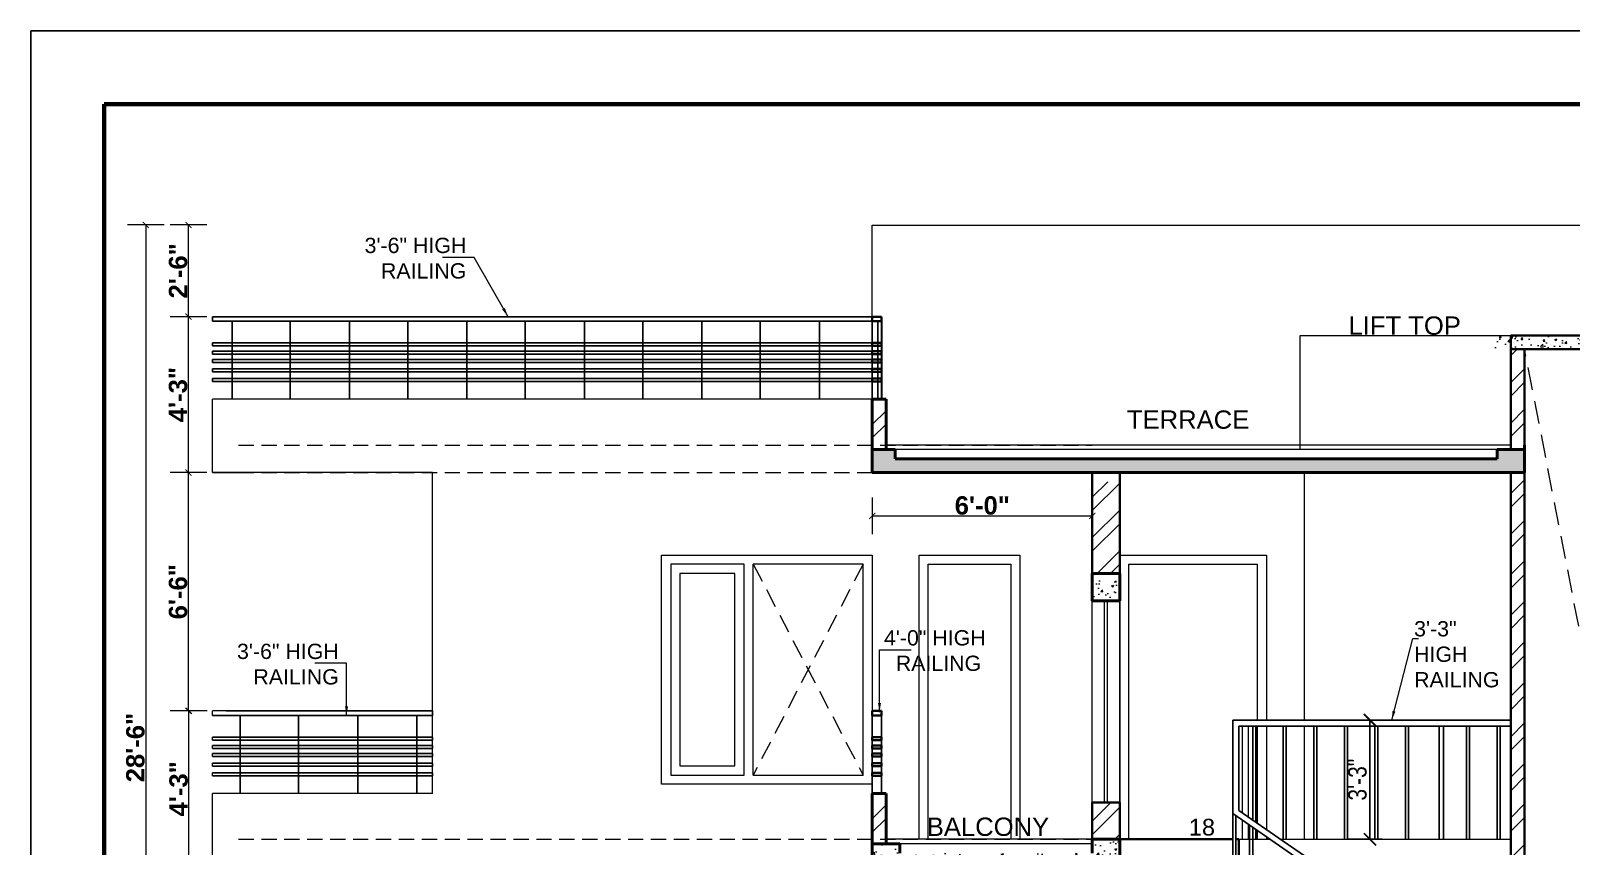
# Model space of a CAD drawing. Header units: feet. Extents: x 18471 to 30550, y -13540 to -11719.
# Drawn here: x 20521 to 21025, y -12116 to -11850 of the extents above; entities that cross this region are included whole.
import ezdxf

# ---------------------------------------------------------------- set-up
doc = ezdxf.new("R2010")
doc.units = ezdxf.units.FT
doc.header["$MEASUREMENT"] = 0
doc.header["$PDMODE"] = 2
doc.linetypes.add('DASHED', pattern=[0.75, 0.5, -0.25])
doc.linetypes.add('HIDDEN', pattern=[0.375, 0.25, -0.125])
doc.layers.get('0').update_dxf_attribs({"lineweight": 30})
doc.layers.add('BLK_1_PARAPET_HT', color=2, linetype='Continuous', plot=False)
for name, color, linetype, lineweight in [('DIM 01', 7, 'Continuous', 9), ('DOOR', 32, 'Continuous', 13), ('Flooring', 160, 'Continuous', 15), ('HATCH', 9, 'Continuous', 20), ('PARAPET', 33, 'Continuous', 13), ('RAILING', 210, 'Continuous', 25), ('SANIT_FIXTURES', 13, 'Continuous', 15), ('SLAB RCC', 1, 'Continuous', 40), ('SPECS', 7, 'Continuous', 13), ('STAIR', 82, 'Continuous', 30), ('TEXT', 7, 'Continuous', 30), ('WALL', 10, 'Continuous', 30), ('WINDOW', 150, 'Continuous', 20)]:
    doc.layers.add(name, color=color, linetype=linetype, lineweight=lineweight)
doc.styles.add('AR. TEXT 01', font='arialbd.ttf')
doc.styles.add('DIM TEXT', font='GOTHIC.TTF', dxfattribs={"height": 5})
doc.styles.get("Standard").update_dxf_attribs({"font": 'ARIALN.TTF'})
doc.styles.add('TEX02', font='GARA.TTF')
doc.styles.add('TEXT', font='arial.ttf', dxfattribs={"height": 5})
doc.dimstyles.new('DIM 50', dxfattribs={"dimtxt": 6, "dimasz": 3, "dimexe": 6, "dimexo": 4, "dimgap": 0.3125, "dimtad": 1, "dimzin": 3, "dimdsep": 46, "dimlunit": 4, "dimtxsty": 'AR. TEXT 01', "dimblk": 'DOT', "dimcen": 0.09, "dimclrd": 5, "dimclre": 5, "dimclrt": 5, "dimazin": 0, "dimtfac": 0.8, "dimtofl": 0, "dimtmove": 1, "dimatfit": 3, "dimfxl": 6, "dimfxlon": 1, "dimfrac": 1, "dimtolj": 1, "dimtzin": 0, "dimlwd": -1, "dimlwe": -1, "dimarcsym": 1})
doc.dimstyles.new('DIM STYLE', dxfattribs={"dimtxt": 5, "dimasz": 3, "dimexe": 0, "dimexo": 0, "dimgap": 1.5, "dimtad": 1, "dimdec": 4, "dimzin": 3, "dimdsep": 46, "dimlunit": 4, "dimtxsty": 'DIM TEXT', "dimblk": 'ARCHTICK', "dimcen": 0, "dimdle": 1, "dimclrd": 256, "dimclre": 253, "dimclrt": 256, "dimadec": 0, "dimazin": 0, "dimtfac": 0.75, "dimtdec": 4, "dimtofl": 0, "dimtmove": 1, "dimatfit": 3, "dimfxl": 1, "dimfrac": 1, "dimtolj": 1, "dimtzin": 0, "dimlwd": -1, "dimlwe": -1, "dimarcsym": 0})
doc.dimstyles.get("Standard").update_dxf_attribs({"dimtxt": 6, "dimasz": 4, "dimexe": 4, "dimexo": 4, "dimgap": 1, "dimtad": 1, "dimdec": 1, "dimzin": 3, "dimdsep": 46, "dimlunit": 4, "dimtxsty": 'Standard', "dimblk": 'ARCHTICK', "dimcen": 0.09, "dimadec": 0, "dimazin": 0, "dimtfac": 1.005, "dimtdec": 1, "dimtofl": 0, "dimtmove": 2, "dimatfit": 3, "dimfxl": 4, "dimfxlon": 1, "dimtolj": 1, "dimtzin": 0, "dimarcsym": 0})
pattern_1 = [(45, (-49375.721, 64290.943), (-6.6291261, 6.6291261), []), (45, (-49371.3015, 64290.943), (-6.6291261, 6.6291261), [])]

# ---------------------------------------------------------------- blocks, each defined once
blk = doc.blocks.new('_ArchTick')
at = {"color": 0, "linetype": 'ByBlock', "const_width": 0.15}
blk.add_lwpolyline([(-0.5, -0.5), (0.5, 0.5)], dxfattribs=at)
blk = doc.blocks.new('*D119')
at = {"layer": 'Defpoints', "color": 0, "ltscale": 5, "transparency": 16777216}
for p in [(20572.31, -12072.07), (20651.98, -12072.07), (20615.98, -12123.07)]:
    blk.add_point(p, dxfattribs=at)
at = {"layer": 'DIM 01', "ltscale": 5, "transparency": 16777216}
for p, q in [((20578.31, -12072.07), (20566.31, -12072.07)), ((20572.31, -12123.07), (20572.31, -12072.07)), ((20578.31, -12123.07), (20566.31, -12123.07))]:
    blk.add_line(p, q, dxfattribs=at)
at = {"layer": 'DIM 01', "ltscale": 5, "transparency": 16777216, "xscale": 2, "yscale": 2, "zscale": 2}
for p, rotation in [((20572.31, -12072.07), 90), ((20572.31, -12123.07), 270)]:
    blk.add_blockref('_ArchTick', p, dxfattribs=dict(at, rotation=rotation))
at = {"layer": 'DIM 01', "ltscale": 5, "transparency": 16777216, "insert": (20568.94, -12097.57), "char_height": 6, "attachment_point": 5, "rotation": 90, "style": 'AR. TEXT 01'}
blk.add_mtext('\\A1;4\'-3"', dxfattribs=at)
blk = doc.blocks.new('*D121')
at = {"layer": 'Defpoints', "color": 0, "ltscale": 5, "transparency": 16777216}
for p in [(20572.13, -11994.07), (20584.48, -11994.07), (20584.48, -12072.07)]:
    blk.add_point(p, dxfattribs=at)
at = {"layer": 'DIM 01', "ltscale": 5, "transparency": 16777216}
for p, q in [((20578.13, -11994.07), (20566.13, -11994.07)), ((20572.13, -12072.07), (20572.13, -11994.07)), ((20578.13, -12072.07), (20566.13, -12072.07))]:
    blk.add_line(p, q, dxfattribs=at)
at = {"layer": 'DIM 01', "ltscale": 5, "transparency": 16777216, "xscale": 2, "yscale": 2, "zscale": 2}
for p, rotation in [((20572.13, -11994.07), 90), ((20572.13, -12072.07), 270)]:
    blk.add_blockref('_ArchTick', p, dxfattribs=dict(at, rotation=rotation))
at = {"layer": 'DIM 01', "ltscale": 5, "transparency": 16777216, "insert": (20568.76, -12033.07), "char_height": 6, "attachment_point": 5, "rotation": 90, "style": 'AR. TEXT 01'}
blk.add_mtext('\\A1;6\'-6"', dxfattribs=at)
blk = doc.blocks.new('*D122')
at = {"layer": 'Defpoints', "color": 0, "ltscale": 5, "transparency": 16777216}
for p in [(20572.13, -11943.07), (20579.98, -11943.07), (20584.48, -11994.07)]:
    blk.add_point(p, dxfattribs=at)
at = {"layer": 'DIM 01', "ltscale": 5, "transparency": 16777216}
for p, q in [((20575.98, -11943.07), (20566.13, -11943.07)), ((20572.13, -11994.07), (20572.13, -11943.07)), ((20578.13, -11994.07), (20566.13, -11994.07))]:
    blk.add_line(p, q, dxfattribs=at)
at = {"layer": 'DIM 01', "ltscale": 5, "transparency": 16777216, "xscale": 2, "yscale": 2, "zscale": 2}
for p, rotation in [((20572.13, -11943.07), 90), ((20572.13, -11994.07), 270)]:
    blk.add_blockref('_ArchTick', p, dxfattribs=dict(at, rotation=rotation))
at = {"layer": 'DIM 01', "ltscale": 5, "transparency": 16777216, "insert": (20568.76, -11968.57), "char_height": 6, "attachment_point": 5, "rotation": 90, "style": 'AR. TEXT 01'}
blk.add_mtext('\\A1;4\'-3"', dxfattribs=at)
blk = doc.blocks.new('*D123')
at = {"layer": 'Defpoints', "color": 0, "transparency": 16777216}
for p in [(20795.98, -11913.07), (20558.16, -12255.07), (20699.44, -12255.07)]:
    blk.add_point(p, dxfattribs=at)
at = {"layer": 'DIM 01', "ltscale": 5, "transparency": 16777216}
for p, q in [((20564.16, -11913.07), (20552.16, -11913.07)), ((20558.16, -11913.07), (20558.16, -12255.07)), ((20564.16, -12255.07), (20552.16, -12255.07))]:
    blk.add_line(p, q, dxfattribs=at)
at = {"layer": 'DIM 01', "transparency": 16777216, "xscale": 2, "yscale": 2, "zscale": 2}
for p, rotation in [((20558.16, -11913.07), 90), ((20558.16, -12255.07), 270)]:
    blk.add_blockref('_ArchTick', p, dxfattribs=dict(at, rotation=rotation))
at = {"layer": 'DIM 01', "transparency": 16777216, "insert": (20554.79, -12084.07), "char_height": 6, "attachment_point": 5, "rotation": 90, "style": 'AR. TEXT 01'}
blk.add_mtext('\\A1;28\'-6"', dxfattribs=at)
blk = doc.blocks.new('*D130')
at = {"layer": 'Defpoints', "color": 0, "ltscale": 5, "transparency": 16777216}
for p in [(20795.98, -11994.07), (20867.98, -11994.07), (20867.98, -12008.25)]:
    blk.add_point(p, dxfattribs=at)
at = {"layer": 'DIM 01', "ltscale": 5, "transparency": 16777216}
for p, q in [((20795.98, -12002.25), (20795.98, -12014.25)), ((20867.98, -12002.25), (20867.98, -12014.25)), ((20795.98, -12008.25), (20867.98, -12008.25))]:
    blk.add_line(p, q, dxfattribs=at)
at = {"layer": 'DIM 01', "ltscale": 5, "transparency": 16777216, "xscale": 2, "yscale": 2, "zscale": 2, "rotation": 180}
blk.add_blockref('_ArchTick', (20795.98, -12008.25), dxfattribs=at)
at = {"layer": 'DIM 01', "ltscale": 5, "transparency": 16777216, "xscale": 2, "yscale": 2, "zscale": 2}
blk.add_blockref('_ArchTick', (20867.98, -12008.25), dxfattribs=at)
at = {"layer": 'DIM 01', "ltscale": 5, "transparency": 16777216, "insert": (20831.98, -12004.87), "char_height": 6, "attachment_point": 5, "style": 'AR. TEXT 01'}
blk.add_mtext('\\A1;6\'-0"', dxfattribs=at)
blk = doc.blocks.new('*D136')
at = {"layer": 'Defpoints', "color": 0, "ltscale": 5, "transparency": 16777216}
for p in [(20572.15, -11913.07), (20795.98, -11913.07), (20644.65, -11943.07)]:
    blk.add_point(p, dxfattribs=at)
at = {"layer": 'DIM 01', "ltscale": 5, "transparency": 16777216}
for p, q in [((20578.15, -11913.07), (20566.15, -11913.07)), ((20572.15, -11943.07), (20572.15, -11913.07)), ((20578.15, -11943.07), (20566.15, -11943.07))]:
    blk.add_line(p, q, dxfattribs=at)
at = {"layer": 'DIM 01', "ltscale": 5, "transparency": 16777216, "xscale": 2, "yscale": 2, "zscale": 2}
for p, rotation in [((20572.15, -11913.07), 90), ((20572.15, -11943.07), 270)]:
    blk.add_blockref('_ArchTick', p, dxfattribs=dict(at, rotation=rotation))
at = {"layer": 'DIM 01', "ltscale": 5, "transparency": 16777216, "insert": (20568.77, -11928.07), "char_height": 6, "attachment_point": 5, "rotation": 90, "style": 'AR. TEXT 01'}
blk.add_mtext('\\A1;2\'-6"', dxfattribs=at)
blk = doc.blocks.new('*D137')
at = {"layer": 'BLK_1_PARAPET_HT', "color": 0, "lineweight": -2, "transparency": 16777216}
for p, q in [((20951.87, -12075.07), (20962.87, -12075.07)), ((20958.87, -12114.07), (20958.87, -12075.07)), ((20951.87, -12114.07), (20962.87, -12114.07))]:
    blk.add_line(p, q, dxfattribs=at)
at = {"layer": 'Defpoints', "color": 0, "transparency": 16777216}
for p in [(20945.54, -12075.07), (20958.87, -12075.07), (20945.54, -12114.07)]:
    blk.add_point(p, dxfattribs=at)
at = {"layer": 'BLK_1_PARAPET_HT', "color": 0, "lineweight": -2, "transparency": 16777216, "xscale": 4, "yscale": 4, "zscale": 4}
for p, rotation in [((20958.87, -12075.07), 90), ((20958.87, -12114.07), 270)]:
    blk.add_blockref('_ArchTick', p, dxfattribs=dict(at, rotation=rotation))
at = {"layer": 'BLK_1_PARAPET_HT', "color": 0, "transparency": 16777216, "insert": (20954.81, -12094.57), "char_height": 6, "attachment_point": 5, "rotation": 90}
blk.add_mtext('\\A1;3\'-3"', dxfattribs=at)

msp = doc.modelspace()

# ---------------------------------------------------------------- hatches: boundary and pattern name
at = {"layer": 'HATCH', "ltscale": 20}
h = msp.add_hatch(dxfattribs=at)
h.set_pattern_fill('AR-CONC', color=256, style=0)
h.set_pattern_definition([(50, (-49381.721, 64283.4427), (7.17260183, -0.62752135), [0.75, -8.25]), (-5, (-49381.721, 64283.443), (-1.38751334, 7.52192134), [0.6, -6.6]), (100.4514445, (-49381.123, 64283.3904), (5.78508847, 6.8943999), [0.6374019, -7.0114211]), (46.1842, (-49381.721, 64285.443), (10.6724133, -1.6551928), [1.125, -12.375]), (96.635635, (-49380.832, 64285.305), (9.3466195, 9.741186), [0.9561034, -10.5171376]), (-8.815836, (-49381.721, 64285.443), (9.3466195, 9.741186), [0.9, -9.9]), (21, (-49380.721, 64284.9427), (5.96907052, -4.0261889), [0.75, -8.25]), (-34, (-49380.721, 64284.943), (2.4331533, 7.25150045), [0.6, -6.6]), (71.451445, (-49380.2235, 64284.607), (8.40222377, 3.22531153), [0.6374019, -7.0114211]), (37.5, (-49381.721, 64283.4427), (0.12159855, 3.32893854), [0, -6.52, 0, -6.7, 0, -6.625]), (7.5, (-49381.721, 64283.4427), (2.63069537, 3.94411712), [0, -3.82, 0, -6.37, 0, -2.525]), (-32.5, (-49383.951, 64283.4427), (5.33822436, -0.22554872), [0, -2.5, 0, -7.8, 0, -10.35]), (-42.5, (-49384.951, 64283.4427), (5.8318617, 1.00104982), [0, -3.25, 0, -5.18, 0, -7.35])])
h.paths.add_polyline_path([(20998.984, -11953.676), (21064.484, -11953.676), (21064.484, -11949.176), (20998.984, -11949.176)])
at = {"layer": 'HATCH', "ltscale": 25}
h = msp.add_hatch(dxfattribs=at)
h.set_pattern_fill('ANSI32', color=256, scale=25, style=0)
h.set_pattern_definition(pattern_1)
h.paths.add_polyline_path([(21004.984, -11986.574), (21009.484, -11986.574), (21009.484, -11953.676), (21004.984, -11953.676)])
h = msp.add_hatch(dxfattribs=at)
h.set_pattern_fill('ANSI32', color=256, scale=25, style=0)
h.set_pattern_definition([(45, (-49375.721, 64419.943), (-6.6291261, 6.6291261), []), (45, (-49371.3015, 64419.943), (-6.6291261, 6.6291261), [])])
h.paths.add_polyline_path([(20800.484, -11970.074), (20795.984, -11970.074), (20795.984, -11986.574), (20800.484, -11986.574)])
at = {"layer": 'HATCH', "ltscale": 20}
h = msp.add_hatch(dxfattribs=at)
h.set_pattern_fill('AR-CONC', color=256, style=0)
h.set_pattern_definition([(50, (4122.5806, 22473.2965), (7.1726018, -0.62752135), [0.75, -8.25]), (-5, (4122.5806, 22473.2965), (-1.3875133, 7.5219213), [0.6, -6.6]), (100.4514, (4123.178, 22473.244), (5.7850938, 6.8943954), [0.6374019, -7.0114211]), (46.1842, (4122.581, 22475.2965), (10.6724105, -1.6551901), [1.125, -12.375]), (96.6356, (4123.47, 22475.159), (9.346627, 9.7411787), [0.956103, -10.51713]), (-8.8158, (4122.581, 22475.296), (9.3466195, 9.741186), [0.9, -9.9]), (21, (4123.5806, 22474.7965), (5.9690705, -4.0261889), [0.75, -8.25]), (-34, (4123.5806, 22474.7965), (2.4331533, 7.2515005), [0.6, -6.6]), (71.4514, (4124.078, 22474.461), (8.4022263, 3.225305), [0.6374019, -7.0114211]), (37.5, (4122.5806, 22473.2965), (0.12159855, 3.32893854), [0, -6.52, 0, -6.7, 0, -6.625]), (7.5, (4122.5806, 22473.2965), (2.63069537, 3.94411712), [0, -3.82, 0, -6.37, 0, -2.525]), (-32.5, (4120.3506, 22473.2965), (5.33822436, -0.22554872), [0, -2.5, 0, -7.8, 0, -10.35]), (-42.5, (4119.3506, 22473.2965), (5.8318617, 1.0010498), [0, -3.25, 0, -5.18, 0, -7.35])])
h.paths.add_polyline_path([(21009.484, -11986.574), (21000.484, -11986.574), (21000.484, -11994.074), (21009.484, -11994.074)])
h.paths.add_polyline_path([(21000.484, -11989.574), (20803.484, -11989.574), (20803.484, -11986.574), (20795.984, -11986.574), (20795.984, -11994.074), (21000.484, -11994.074)])
at = {"layer": 'HATCH', "ltscale": 25}
h = msp.add_hatch(dxfattribs=at)
h.set_pattern_fill('ANSI32', color=256, scale=25, style=0)
h.set_pattern_definition([(45, (4872.495, 22473.2965), (-6.629126, 6.629126), []), (45, (4876.915, 22473.2965), (-6.629126, 6.629126), [])])
h.paths.add_polyline_path([(21009.484, -11994.074), (21004.984, -11994.074), (21004.984, -12184.074), (21009.484, -12184.074)])
h.paths.add_polyline_path([(21009.484, -12188.574), (21004.984, -12188.574), (21004.984, -12252.074), (21004.984, -12255.074), (21002.734, -12255.074), (21002.734, -12261.074), (21000.484, -12261.074), (21000.484, -12267.074), (21013.984, -12267.074), (21013.984, -12261.074), (21011.734, -12261.074), (21011.734, -12255.074), (21009.484, -12255.074), (21009.484, -12252.074)])
h = msp.add_hatch(dxfattribs=at)
h.set_pattern_fill('ANSI32', color=256, scale=25, style=0)
h.set_pattern_definition([(45, (4882.495, 22473.2965), (-6.629126, 6.629126), []), (45, (4886.915, 22473.2965), (-6.629126, 6.629126), [])])
h.paths.add_polyline_path([(20876.984, -11997.074), (20867.984, -11997.074), (20867.984, -12027.074), (20876.984, -12027.074)])
h.paths.add_polyline_path([(20876.984, -12102.074), (20867.984, -12102.074), (20867.984, -12114.074), (20876.984, -12114.074)])
at = {"layer": 'HATCH', "ltscale": 20}
h = msp.add_hatch(dxfattribs=at)
h.set_pattern_fill('AR-CONC', color=256, style=0)
h.set_pattern_definition([(50, (-55083.924, 63762.716), (7.17260183, -0.62752135), [0.75, -8.25]), (-5, (-55083.924, 63762.716), (-1.38751334, 7.52192134), [0.6, -6.6]), (100.4514445, (-55083.326, 63762.6634), (5.78508847, 6.8943999), [0.6374019, -7.0114211]), (46.1842, (-55083.924, 63764.716), (10.6724133, -1.6551928), [1.125, -12.375]), (96.635635, (-55083.035, 63764.578), (9.3466195, 9.741186), [0.9561034, -10.5171376]), (-8.815836, (-55083.924, 63764.716), (9.3466195, 9.741186), [0.9, -9.9]), (21, (-55082.924, 63764.216), (5.96907052, -4.0261889), [0.75, -8.25]), (-34, (-55082.924, 63764.216), (2.4331533, 7.25150045), [0.6, -6.6]), (71.451445, (-55082.4265, 63763.88), (8.40222377, 3.22531153), [0.6374019, -7.0114211]), (37.5, (-55083.924, 63762.7157), (0.121598553, 3.32893854), [0, -6.52, 0, -6.7, 0, -6.625]), (7.5, (-55083.924, 63762.7157), (2.63069537, 3.94411712), [0, -3.82, 0, -6.37, 0, -2.525]), (-32.5, (-55086.154, 63762.7157), (5.33822436, -0.22554872), [0, -2.5, 0, -7.8, 0, -10.35]), (-42.5, (-55087.154, 63762.7157), (5.8318617, 1.00104982), [0, -3.25, 0, -5.18, 0, -7.35])])
h.paths.add_polyline_path([(20876.984, -12027.074), (20867.984, -12027.074), (20867.984, -12036.074), (20876.984, -12036.074), (20876.984, -12034.574)])
at = {"layer": 'HATCH', "ltscale": 25}
h = msp.add_hatch(dxfattribs=at)
h.set_pattern_fill('ANSI32', color=256, scale=25, style=0)
h.set_pattern_definition(pattern_1)
h.paths.add_polyline_path([(20800.484, -12099.074), (20795.984, -12099.074), (20795.984, -12115.574), (20800.484, -12115.574)])
at = {"layer": 'HATCH', "ltscale": 20}
h = msp.add_hatch(dxfattribs=at)
h.set_pattern_fill('AR-CONC', color=256, style=0)
h.set_pattern_definition([(50, (4122.5806, 22470.2965), (7.1726018, -0.62752135), [0.75, -8.25]), (-5, (4122.5806, 22470.2965), (-1.3875133, 7.5219213), [0.6, -6.6]), (100.4514, (4123.178, 22470.244), (5.7850938, 6.8943954), [0.6374019, -7.0114211]), (46.1842, (4122.581, 22472.2965), (10.6724105, -1.6551901), [1.125, -12.375]), (96.6356, (4123.47, 22472.159), (9.346627, 9.7411787), [0.956103, -10.51713]), (-8.8158, (4122.581, 22472.296), (9.3466195, 9.741186), [0.9, -9.9]), (21, (4123.5806, 22471.7965), (5.9690705, -4.0261889), [0.75, -8.25]), (-34, (4123.5806, 22471.7965), (2.4331533, 7.2515005), [0.6, -6.6]), (71.4514, (4124.078, 22471.461), (8.4022263, 3.225305), [0.6374019, -7.0114211]), (37.5, (4122.5806, 22470.2965), (0.12159855, 3.32893854), [0, -6.52, 0, -6.7, 0, -6.625]), (7.5, (4122.5806, 22470.2965), (2.63069537, 3.94411712), [0, -3.82, 0, -6.37, 0, -2.525]), (-32.5, (4120.3506, 22470.2965), (5.33822436, -0.22554872), [0, -2.5, 0, -7.8, 0, -10.35]), (-42.5, (4119.3506, 22470.2965), (5.8318617, 1.0010498), [0, -3.25, 0, -5.18, 0, -7.35])])
h.paths.add_polyline_path([(20876.984, -12114.074), (20867.984, -12114.074), (20867.984, -12118.574), (20804.984, -12118.574), (20804.984, -12115.574), (20795.984, -12115.574), (20795.984, -12123.074), (20876.984, -12123.074)])

# ---------------------------------------------------------------- linework, layer by layer
at = {"color": 3, "lineweight": 25}
for p, q in [((20520.543, -11849.532), (22380.543, -11849.532)), ((20520.543, -13379.53), (20520.543, -11849.532))]:
    msp.add_line(p, q, dxfattribs=at)
at = {"layer": 'DOOR', "linetype": 'HIDDEN', "ltscale": 25}
for p, q in [((20756.984, -12024.074), (20792.984, -12093.074)), ((20792.984, -12024.074), (20756.984, -12093.074))]:
    msp.add_line(p, q, dxfattribs=at)
at = {"layer": 'DOOR'}
for points in [[(20798.984, -11952.624), (20798.984, -11951.624)], [(20798.984, -11955.372), (20798.984, -11954.372)], [(20798.984, -11958.03), (20798.984, -11957.03)], [(20798.984, -11961.123), (20798.984, -11960.123)], [(20798.984, -11964.333), (20798.984, -11963.333)], [(20811.279, -12114.074), (20811.279, -12021.074), (20844.279, -12021.074), (20844.279, -12114.074)], [(20814.279, -12114.074), (20814.279, -12024.074), (20841.279, -12024.074), (20841.279, -12114.074)], [(20876.984, -12114.074), (20876.984, -12021.074), (20924.984, -12021.074), (20924.984, -12075.074)], [(20879.984, -12114.074), (20879.984, -12024.074), (20921.984, -12024.074), (20921.984, -12075.074)], [(20876.984, -12114.074), (20876.984, -12114.074), (20876.984, -12034.574)], [(20924.984, -12031.717), (20924.984, -12075.074)], [(20916.984, -12077.074), (20916.984, -12105.341)], [(20918.984, -12077.074), (20918.984, -12106.718)], [(20921.984, -12077.074), (20921.984, -12108.784)], [(20924.984, -12077.074), (20924.984, -12097.173)], [(20924.984, -12077.074), (20924.984, -12110.85)], [(20798.984, -12081.624), (20798.984, -12080.624)], [(20798.984, -12084.372), (20798.984, -12083.372)], [(20798.984, -12087.03), (20798.984, -12086.03)], [(20798.984, -12090.123), (20798.984, -12089.123)], [(20798.984, -12093.333), (20798.984, -12092.333)], [(20916.984, -12107.77), (20916.984, -12114.074)], [(20918.984, -12109.147), (20918.984, -12114.074)], [(20921.984, -12111.212), (20921.984, -12114.074)], [(20924.984, -12113.278), (20924.984, -12114.074)]]:
    msp.add_lwpolyline(points, dxfattribs=at)
at = {"layer": 'Flooring'}
for p, q in [((21004.984, -11985.074), (20800.484, -11985.074)), ((21000.484, -11986.574), (20803.484, -11986.574)), ((20867.984, -12114.074), (20800.484, -12114.074)), ((20867.984, -12115.574), (20800.484, -12115.574)), ((20915.984, -12114.074), (20926.141, -12114.074)), ((20929.668, -12114.074), (20939.484, -12114.074)), ((20939.484, -12114.074), (21004.984, -12114.074)), ((20945.538, -12114.074), (20946.005, -12114.074))]:
    msp.add_line(p, q, dxfattribs=at)
at = {"layer": 'HATCH', "linetype": 'DASHED', "ltscale": 10}
for p, q in [((20588.517, -11943.074), (20579.984, -11943.074)), ((20588.517, -11985.074), (20867.984, -11985.074)), ((20588.517, -11994.074), (20867.984, -11994.074)), ((20588.517, -12114.074), (20867.984, -12114.074))]:
    msp.add_line(p, q, dxfattribs=at)
at = {"layer": 'PARAPET', "linetype": 'DASHED', "ltscale": 15}
msp.add_line((21065.984, -12243.074), (21009.484, -11953.676), dxfattribs=at)
at = {"layer": 'RAILING', "lineweight": 15}
for p, q in [((20795.984, -11943.074), (20579.984, -11943.074)), ((20795.984, -11994.074), (20795.984, -11994.074)), ((20579.984, -12073.574), (20579.984, -12072.074)), ((20651.984, -12072.074), (20579.984, -12072.074)), ((20651.984, -12099.074), (20651.984, -12072.074)), ((20579.984, -12081.624), (20579.984, -12080.624)), ((20579.984, -12084.372), (20579.984, -12083.372)), ((20579.984, -12087.03), (20579.984, -12086.03)), ((20579.984, -12090.123), (20579.984, -12089.123)), ((20579.984, -12093.333), (20579.984, -12092.333))]:
    msp.add_line(p, q, dxfattribs=at)
at = {"layer": 'RAILING'}
for p, q in [((20579.984, -11943.074), (20795.984, -11943.074)), ((20579.984, -11944.574), (20579.984, -11943.074)), ((20795.984, -11944.574), (20579.984, -11944.574)), ((20586.402, -11944.574), (20586.402, -11970.074)), ((20605.473, -11944.574), (20605.473, -11970.074)), ((20624.856, -11944.574), (20624.856, -11970.074)), ((20643.928, -11944.574), (20643.928, -11970.074)), ((20663.31, -11944.574), (20663.31, -11970.074)), ((20682.382, -11944.574), (20682.382, -11970.074)), ((20701.764, -11944.574), (20701.764, -11970.074)), ((20720.836, -11944.574), (20720.836, -11970.074)), ((20740.218, -11944.574), (20740.218, -11970.074)), ((20759.29, -11944.574), (20759.29, -11970.074)), ((20778.673, -11944.574), (20778.673, -11970.074)), ((20790.44, -11944.574), (20791.94, -11944.574)), ((20795.984, -11957.03), (20795.984, -11944.574)), ((20797.744, -11944.574), (20797.744, -11970.074)), ((20798.984, -11944.574), (20798.984, -11951.624)), ((20799.127, -11944.574), (20799.127, -11970.074)), ((20579.984, -11951.624), (20795.984, -11951.624)), ((20579.984, -11952.624), (20579.984, -11951.624)), ((20579.984, -11952.624), (20795.984, -11952.624)), ((20798.984, -11952.624), (20798.984, -11954.372)), ((20579.984, -11954.372), (20795.984, -11954.372)), ((20579.984, -11955.372), (20579.984, -11954.372)), ((20579.984, -11955.372), (20795.984, -11955.372)), ((20579.984, -11957.03), (20795.984, -11957.03)), ((20579.984, -11958.03), (20579.984, -11957.03)), ((20579.984, -11958.03), (20795.984, -11958.03)), ((20795.984, -11958.03), (20795.984, -11960.123)), ((20798.984, -11955.372), (20798.984, -11957.03)), ((20798.984, -11960.123), (20798.984, -11958.03)), ((20579.984, -11960.123), (20795.984, -11960.123)), ((20579.984, -11961.123), (20579.984, -11960.123)), ((20579.984, -11961.123), (20795.984, -11961.123)), ((20579.984, -11963.333), (20795.984, -11963.333)), ((20579.984, -11964.333), (20579.984, -11963.333)), ((20579.984, -11964.333), (20795.984, -11964.333)), ((20795.984, -11963.333), (20795.984, -11961.123)), ((20795.984, -11970.074), (20795.984, -11964.333)), ((20798.984, -11961.123), (20798.984, -11963.333)), ((20798.984, -11964.333), (20798.984, -11970.074)), ((20651.984, -12073.574), (20579.984, -12073.574)), ((20584.484, -12072.074), (20651.984, -12072.074)), ((20589.094, -12073.574), (20589.094, -12099.074)), ((20608.165, -12073.574), (20608.165, -12099.074)), ((20627.548, -12073.574), (20627.548, -12099.074)), ((20628.44, -12073.574), (20629.94, -12073.574)), ((20646.93, -12073.574), (20646.93, -12099.074)), ((20651.984, -12072.074), (20651.984, -12073.574)), ((20795.984, -12080.624), (20795.984, -12073.574)), ((20798.984, -12073.574), (20798.984, -12080.624)), ((20913.952, -12114.074), (20913.952, -12075.074)), ((20913.952, -12075.074), (21004.984, -12075.074)), ((20915.952, -12104.631), (20915.952, -12077.074)), ((20915.952, -12077.074), (21004.984, -12077.074)), ((20920.484, -12107.751), (20920.484, -12077.074)), ((20921.484, -12108.44), (20921.484, -12077.074)), ((20930.484, -12114.074), (20930.484, -12077.074)), ((20931.484, -12114.074), (20931.484, -12077.074)), ((20940.484, -12114.074), (20940.484, -12077.074)), ((20941.484, -12114.074), (20941.484, -12077.074)), ((20950.484, -12114.074), (20950.484, -12077.074)), ((20951.484, -12114.074), (20951.484, -12077.074)), ((20960.484, -12114.074), (20960.484, -12077.074)), ((20961.484, -12114.074), (20961.484, -12077.074)), ((20970.484, -12114.074), (20970.484, -12077.074)), ((20971.484, -12114.074), (20971.484, -12077.074)), ((20981.484, -12114.074), (20981.484, -12077.074)), ((20982.984, -12114.074), (20982.984, -12077.074)), ((20990.484, -12114.074), (20990.484, -12077.074)), ((20991.484, -12114.074), (20991.484, -12077.074)), ((21000.484, -12114.074), (21000.484, -12077.074)), ((21001.484, -12114.074), (21001.484, -12077.074)), ((20579.984, -12080.624), (20651.984, -12080.624)), ((20579.984, -12081.624), (20651.984, -12081.624)), ((20579.984, -12083.372), (20651.984, -12083.372)), ((20579.984, -12084.372), (20651.984, -12084.372)), ((20651.984, -12080.624), (20651.984, -12081.624)), ((20651.984, -12083.372), (20651.984, -12084.372)), ((20795.984, -12083.372), (20795.984, -12081.624)), ((20795.984, -12086.03), (20795.984, -12084.372)), ((20798.984, -12081.624), (20798.984, -12083.372)), ((20798.984, -12084.372), (20798.984, -12086.03)), ((20579.984, -12086.03), (20651.984, -12086.03)), ((20579.984, -12087.03), (20651.984, -12087.03)), ((20579.984, -12089.123), (20651.984, -12089.123)), ((20579.984, -12090.123), (20651.984, -12090.123)), ((20651.984, -12086.03), (20651.984, -12087.03)), ((20651.984, -12089.123), (20651.984, -12090.123)), ((20795.984, -12087.03), (20795.984, -12089.123)), ((20795.984, -12092.333), (20795.984, -12090.123)), ((20798.984, -12089.123), (20798.984, -12087.03)), ((20798.984, -12090.123), (20798.984, -12092.333)), ((20913.952, -12142.75), (20913.952, -12087.074)), ((20579.984, -12092.333), (20651.984, -12092.333)), ((20579.984, -12093.333), (20651.984, -12093.333)), ((20651.984, -12092.333), (20651.984, -12093.333)), ((20795.984, -12099.074), (20795.984, -12093.333)), ((20798.984, -12093.333), (20798.984, -12099.074)), ((20921.484, -12094.774), (20921.484, -12094.074)), ((20930.484, -12114.637), (20915.952, -12104.631)), ((20965.984, -12141.507), (20913.952, -12105.682)), ((20914.952, -12142.75), (20914.952, -12106.37)), ((20914.952, -12114.074), (20914.952, -12106.37)), ((20919.484, -12149.916), (20919.484, -12109.491)), ((20920.484, -12149.916), (20920.484, -12110.179)), ((20920.484, -12114.074), (20920.484, -12110.179)), ((20921.484, -12114.074), (20921.484, -12110.868)), ((20967.984, -12140.456), (20930.484, -12114.637))]:
    msp.add_line(p, q, dxfattribs=at)
at = {"layer": 'RAILING', "lineweight": 30}
for p, q in [((20795.984, -11943.074), (20798.984, -11943.074)), ((20795.984, -11943.074), (20795.984, -11944.574)), ((20795.984, -11944.574), (20795.984, -11943.074)), ((20795.984, -11943.074), (20798.984, -11943.074)), ((20795.984, -11943.074), (20798.984, -11943.074)), ((20798.984, -11944.574), (20798.984, -11943.074)), ((20795.984, -11944.574), (20798.984, -11944.574)), ((20795.984, -11951.624), (20795.984, -11952.624)), ((20795.984, -11952.624), (20795.984, -11951.624)), ((20795.984, -11951.624), (20798.984, -11951.624)), ((20795.984, -11952.624), (20798.984, -11952.624)), ((20798.984, -11952.624), (20798.984, -11951.624)), ((20795.984, -11954.372), (20795.984, -11955.372)), ((20795.984, -11955.372), (20795.984, -11954.372)), ((20795.984, -11954.372), (20798.984, -11954.372)), ((20795.984, -11955.372), (20798.984, -11955.372)), ((20795.984, -11957.03), (20795.984, -11958.03)), ((20795.984, -11958.03), (20795.984, -11957.03)), ((20795.984, -11957.03), (20798.984, -11957.03)), ((20795.984, -11958.03), (20798.984, -11958.03)), ((20798.984, -11955.372), (20798.984, -11954.372)), ((20798.984, -11958.03), (20798.984, -11957.03)), ((20795.984, -11960.123), (20795.984, -11961.123)), ((20795.984, -11961.123), (20795.984, -11960.123)), ((20795.984, -11960.123), (20798.984, -11960.123)), ((20795.984, -11961.123), (20798.984, -11961.123)), ((20795.984, -11963.333), (20795.984, -11964.333)), ((20795.984, -11964.333), (20795.984, -11963.333)), ((20795.984, -11963.333), (20798.984, -11963.333)), ((20795.984, -11964.333), (20798.984, -11964.333)), ((20798.984, -11961.123), (20798.984, -11960.123)), ((20798.984, -11964.333), (20798.984, -11963.333)), ((20795.984, -11970.074), (20795.984, -11986.574)), ((20800.484, -11986.574), (20800.484, -11970.074)), ((20795.984, -12072.074), (20795.984, -12073.574)), ((20795.984, -12073.574), (20795.984, -12072.074)), ((20795.984, -12072.074), (20798.984, -12072.074)), ((20795.984, -12072.074), (20798.984, -12072.074)), ((20795.984, -12073.574), (20798.984, -12073.574)), ((20798.984, -12073.574), (20798.984, -12072.074)), ((20795.984, -12080.624), (20795.984, -12081.624)), ((20795.984, -12081.624), (20795.984, -12080.624)), ((20795.984, -12080.624), (20798.984, -12080.624)), ((20795.984, -12081.624), (20798.984, -12081.624)), ((20795.984, -12083.372), (20795.984, -12084.372)), ((20795.984, -12084.372), (20795.984, -12083.372)), ((20795.984, -12083.372), (20798.984, -12083.372)), ((20795.984, -12084.372), (20798.984, -12084.372)), ((20798.984, -12081.624), (20798.984, -12080.624)), ((20798.984, -12084.372), (20798.984, -12083.372)), ((20795.984, -12086.03), (20795.984, -12087.03)), ((20795.984, -12087.03), (20795.984, -12086.03)), ((20795.984, -12086.03), (20798.984, -12086.03)), ((20795.984, -12087.03), (20798.984, -12087.03)), ((20795.984, -12089.123), (20795.984, -12090.123)), ((20795.984, -12090.123), (20795.984, -12089.123)), ((20795.984, -12089.123), (20798.984, -12089.123)), ((20795.984, -12090.123), (20798.984, -12090.123)), ((20798.984, -12087.03), (20798.984, -12086.03)), ((20798.984, -12090.123), (20798.984, -12089.123)), ((20795.984, -12092.333), (20795.984, -12093.333)), ((20795.984, -12093.333), (20795.984, -12092.333)), ((20795.984, -12092.333), (20798.984, -12092.333)), ((20795.984, -12093.333), (20798.984, -12093.333)), ((20798.984, -12093.333), (20798.984, -12092.333)), ((20795.984, -12099.074), (20795.984, -12115.574)), ((20800.484, -12115.574), (20800.484, -12099.074))]:
    msp.add_line(p, q, dxfattribs=at)
at = {"layer": 'SANIT_FIXTURES', "ltscale": 5}
msp.add_line((20795.984, -11943.074), (20795.984, -11943.074), dxfattribs=at)
at = {"layer": 'SLAB RCC', "lineweight": 0}
for p, q in [((20795.984, -11943.074), (20795.984, -11913.074)), ((20795.984, -11913.074), (21335.984, -11913.074))]:
    msp.add_line(p, q, dxfattribs=at)
at = {"layer": 'SLAB RCC'}
for p, q in [((20795.984, -11986.574), (20795.984, -11970.074)), ((20795.984, -11970.074), (20800.484, -11970.074)), ((20795.984, -11986.574), (20795.984, -11994.074)), ((20795.984, -11986.574), (20803.484, -11986.574)), ((20803.484, -11986.574), (20803.484, -11989.574)), ((21000.484, -11989.574), (20803.484, -11989.574)), ((21000.484, -11986.574), (21000.484, -11989.574)), ((21009.484, -11986.574), (21000.484, -11986.574)), ((21009.484, -11994.074), (21009.484, -11985.074)), ((20795.984, -11994.074), (20798.984, -11994.074)), ((20798.984, -11994.074), (21009.484, -11994.074)), ((20798.984, -11994.074), (20798.984, -11994.074)), ((21000.484, -11994.074), (21009.484, -11994.074)), ((20867.984, -12027.074), (20876.984, -12027.074)), ((20867.984, -12036.074), (20867.984, -12027.074)), ((20876.984, -12027.074), (20876.984, -12034.574)), ((20876.984, -12034.574), (20876.984, -12036.074)), ((20867.984, -12036.074), (20876.984, -12036.074)), ((20795.984, -12115.574), (20795.984, -12099.074)), ((20795.984, -12099.074), (20800.484, -12099.074)), ((20795.984, -12115.574), (20795.984, -12123.074)), ((20795.984, -12115.574), (20804.984, -12115.574)), ((20804.984, -12115.574), (20804.984, -12118.574)), ((20867.984, -12114.074), (20867.984, -12118.574)), ((20876.984, -12114.074), (20867.984, -12114.074)), ((20876.984, -12123.074), (20876.984, -12114.074))]:
    msp.add_line(p, q, dxfattribs=at)
for points in [[(20800.484, -11986.574), (20800.484, -11970.074)], [(20800.484, -12115.574), (20800.484, -12099.074)]]:
    msp.add_lwpolyline(points, dxfattribs=at)
at = {"layer": 'STAIR'}
for p, q in [((20913.952, -12114.074), (20876.984, -12114.074)), ((20915.984, -12114.074), (20914.952, -12114.074)), ((20915.984, -12142.75), (20915.984, -12114.074))]:
    msp.add_line(p, q, dxfattribs=at)
at = {"layer": 'WALL', "color": 35, "linetype": 'Continuous', "lineweight": 60}
for q in [(22356.543, -11873.532), (20544.543, -13355.53)]:
    msp.add_line((20544.543, -11873.532), q, dxfattribs=at)
at = {"layer": 'WALL', "lineweight": 15}
for p, q in [((20795.984, -11970.074), (20795.984, -11943.074)), ((20795.984, -11943.074), (20795.984, -11943.074)), ((20795.984, -11970.074), (20579.984, -11970.074)), ((20579.984, -11994.074), (20579.984, -11970.074)), ((20651.984, -11994.074), (20579.984, -11994.074)), ((20579.984, -11994.074), (20588.517, -11994.074)), ((20651.984, -12072.074), (20651.984, -11994.074)), ((20579.984, -12123.074), (20579.984, -12099.074)), ((20651.984, -12099.074), (20579.984, -12099.074))]:
    msp.add_line(p, q, dxfattribs=at)
at = {"layer": 'WALL', "lineweight": 9}
for p, q in [((20935.984, -11986.574), (20935.984, -11949.176)), ((20935.984, -11949.176), (21004.984, -11949.176)), ((20937.484, -12075.074), (20937.484, -11994.074)), ((20937.484, -12114.074), (20937.484, -12077.074))]:
    msp.add_line(p, q, dxfattribs=at)
at = {"layer": 'WALL'}
for p, q in [((21004.984, -11986.574), (21004.984, -11949.176)), ((21070.484, -11949.176), (21004.984, -11949.176)), ((21070.484, -11953.676), (21004.984, -11953.676)), ((21009.484, -11985.074), (21009.484, -11953.676)), ((20867.984, -11994.074), (20867.984, -12027.074)), ((20876.984, -11994.074), (20876.984, -12027.074)), ((21004.984, -12083.574), (21004.984, -11994.074)), ((21009.484, -12083.574), (21009.484, -11993.463)), ((21004.984, -12185.746), (21004.984, -12083.574)), ((21009.484, -12185.746), (21009.484, -12083.574)), ((20867.984, -12102.074), (20867.984, -12114.074)), ((20867.984, -12102.074), (20876.984, -12102.074)), ((20876.984, -12102.074), (20876.984, -12114.074))]:
    msp.add_line(p, q, dxfattribs=at)
at = {"layer": 'WINDOW'}
for p, q in [((20795.984, -11951.624), (20795.984, -11952.624)), ((20795.984, -11954.372), (20795.984, -11955.372)), ((20795.984, -11957.03), (20795.984, -11958.03)), ((20795.984, -11960.123), (20795.984, -11961.123)), ((20795.984, -11963.333), (20795.984, -11964.333)), ((20795.984, -11970.074), (20795.984, -11973.074)), ((20726.984, -12021.074), (20795.984, -12021.074)), ((20726.984, -12096.074), (20726.984, -12021.074)), ((20753.984, -12093.074), (20753.984, -12024.074)), ((20756.984, -12093.074), (20756.984, -12024.074)), ((20795.984, -12021.074), (20795.984, -12072.074)), ((20867.984, -12102.074), (20867.984, -12036.074)), ((20871.984, -12102.074), (20871.984, -12036.074)), ((20872.984, -12102.074), (20872.984, -12036.074)), ((20876.984, -12036.074), (20876.984, -12102.074)), ((20795.984, -12080.624), (20795.984, -12081.624)), ((20795.984, -12083.372), (20795.984, -12084.372)), ((20795.984, -12086.03), (20795.984, -12087.03)), ((20795.984, -12089.123), (20795.984, -12090.123)), ((20795.984, -12092.333), (20795.984, -12093.333)), ((20795.984, -12096.074), (20726.984, -12096.074)), ((20795.984, -12099.074), (20795.984, -12102.074))]:
    msp.add_line(p, q, dxfattribs=at)
for points in [[(20753.984, -12024.074), (20729.984, -12024.074), (20729.984, -12093.074), (20753.984, -12093.074)], [(20756.984, -12093.074), (20792.984, -12093.074), (20792.984, -12024.074), (20756.984, -12024.074)]]:
    msp.add_lwpolyline(points, dxfattribs=at)
msp.add_lwpolyline([(20732.984, -12090.074), (20750.984, -12090.074), (20750.984, -12027.074), (20732.984, -12027.074)], close=True, dxfattribs=at)

# ---------------------------------------------------------------- texts
at = {"layer": 'TEXT', "char_height": 5}
for s, insert, width, attachment_point in [('{\\fArial|b0|i0|c0|p34;3\'-6" HIGH \\PRAILING}', (20663.102, -11917.25), 37.04404, 3), ('{\\fArial|b0|i0|c0|p34;3\'-3" HIGH \\PRAILING}', (20973.321, -12042.684), 27.04404, 1), ('{\\fArial|b0|i0|c0|p34;3\'-6" HIGH \\PRAILING}', (20621.347, -12050.08), 37.04404, 3), ('{\\fArial|b0|i0|c0|p34;4\'-0" HIGH \\P  RAILING}', (20799.786, -12045.655), 37.04404, 1)]:
    msp.add_mtext(s, dxfattribs=dict(at, insert=insert, width=width, attachment_point=attachment_point))
at = {"layer": 'TEXT'}
for s, insert, char_height, width, attachment_point, style in [('\\A1;{\\fArial|b0|i0|c204|p34;LIFT }TOP', (20970.237, -11942.996), 6, 78.02084, 2, 'TEXT'), ('\\A1;TERRACE', (20899.339, -11973.743), 6, 86.52084, 2, 'TEXT'), ('\\A1;{\\fArial CYR|b0|i0|c204|p34;BALCONY}', (20833.841, -12106.967), 6, 61.44653, 2, 'TEXT'), ('\\A1;{\\fArial|b0|i0|c0|p34;18}', (20899.606, -12107.36), 5.5, 1.48454, 1, 'TEX02')]:
    msp.add_mtext(s, dxfattribs=dict(at, insert=insert, char_height=char_height, width=width, attachment_point=attachment_point, style=style))

# ---------------------------------------------------------------- dimensions: what is measured, and where the dimension line sits
at = {"layer": 'BLK_1_PARAPET_HT', "color": 2}
dim = msp.add_linear_dim(base=(20958.873, -12075.074), p1=(20945.538, -12114.074), p2=(20945.538, -12075.074), angle=90, dimstyle='Standard', override={"dimfxl": 7}, dxfattribs=at)
dim.commit()
dim.dimension.update_dxf_attribs({"geometry": '*D137', "text_midpoint": (20954.809, -12094.574)})
at = {"layer": 'DIM 01', "ltscale": 5}
for base, p1, p2, picture, middle in [((20558.164, -12255.074), (20795.984, -11913.074), (20699.443, -12255.074), '*D123', (20554.785, -12084.074)), ((20572.146, -11913.074), (20644.646, -11943.074), (20795.984, -11913.074), '*D136', (20568.77, -11928.074)), ((20572.134, -11943.074), (20584.484, -11994.074), (20579.984, -11943.074), '*D122', (20568.758, -11968.574)), ((20572.134, -11994.074), (20584.484, -12072.074), (20584.484, -11994.074), '*D121', (20568.758, -12033.074)), ((20572.314, -12072.074), (20615.984, -12123.074), (20651.984, -12072.074), '*D119', (20568.938, -12097.574))]:
    dim = msp.add_linear_dim(base=base, p1=p1, p2=p2, angle=90, dimstyle='DIM 50', override={"dimtxt": 6, "dimasz": 2, "dimblk": 'ArchTick', "dimblk1": 'ArchTick', "dimblk2": 'ArchTick', "dimclrd": 256, "dimclre": 256, "dimclrt": 256, "dimtmove": 2}, dxfattribs=at)
    dim.commit()
    dim.dimension.update_dxf_attribs({"geometry": picture, "text_midpoint": middle})
dim = msp.add_linear_dim(base=(20867.984, -12008.25), p1=(20795.984, -11994.074), p2=(20867.984, -11994.074), dimstyle='DIM 50', override={"dimtxt": 6, "dimasz": 2, "dimblk": 'ArchTick', "dimblk1": 'ArchTick', "dimblk2": 'ArchTick', "dimclrd": 256, "dimclre": 256, "dimclrt": 256, "dimtmove": 2}, dxfattribs=at)
dim.commit()
dim.dimension.update_dxf_attribs({"geometry": '*D130', "text_midpoint": (20831.984, -12004.874)})

# ---------------------------------------------------------------- leaders
at = {"layer": 'SPECS'}
for points in [[(20676.756, -11943.074), (20665.638, -11923.662), (20655.276, -11923.662)], [(20965.984, -12075.074), (20972.892, -12048.36), (20974.753, -12048.36)], [(20798.337, -12072.475), (20798.337, -12052.096), (20808.699, -12052.096)], [(20623.882, -12073.574), (20623.882, -12056.492), (20613.521, -12056.492)]]:
    msp.add_leader(points, dimstyle='DIM STYLE', override={"dimtad": 0}, dxfattribs=at)

doc.saveas('drawing.dxf')
